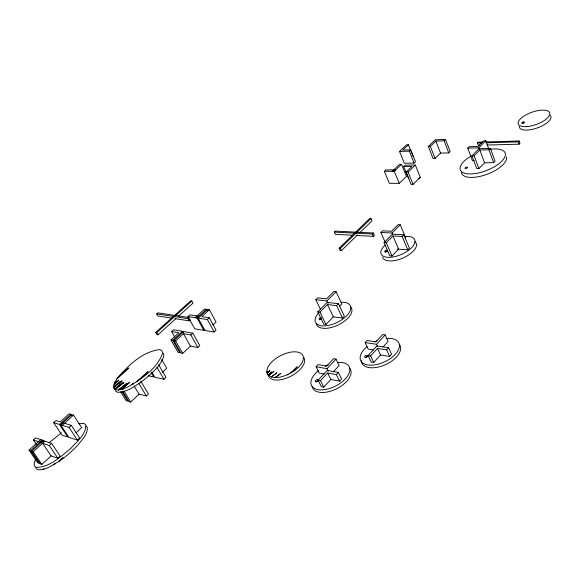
<?xml version="1.0" encoding="UTF-8"?>
<svg xmlns="http://www.w3.org/2000/svg" width="580" height="580" viewBox="0 0 580 580"><rect width="100%" height="100%" fill="white"/><g stroke="black" fill="none" stroke-linecap="round" stroke-linejoin="round"><path stroke-width="0.87" d="M288.115 374.354C281.793 377.225 272.933 379.951 267.539 374.274L266.778 371.715L267.257 368.692A20.01 10.092 -27.7 0 1 295.648 351.835A20.01 10.092 -27.7 0 1 295.089 370.279L287.107 374.832M131.892 384.743L133.219 383.51L132.588 384.141C144.645 376.71 157.724 367.154 162.574 353.293L162.037 350.813L159.906 349.595C142.709 351.502 128.847 364.965 117.885 377.442C116.181 380.11 114.238 382.662 113.586 385.845L113.912 388.542L115.927 389.941C122.213 390.318 127.977 386.99 133.24 383.924M35.532 459.621L34.314 462.499L34.271 465.646L36.032 467.386C49.713 467.487 60.646 456.511 70.716 448.471C76.698 441.735 86.166 434.761 85.782 424.886L83.882 423.357L78.822 423.741M389.651 356.454L391.58 354.308L388.564 347.703L376.906 345.948L368.133 355.518L371.207 362.079L373.716 362.493L380.509 355.004L389.651 356.454L386.628 349.841L377.471 348.442L370.642 355.917L368.133 355.518M386.628 349.841L388.564 347.703M382.967 347.065L388.107 341.417L385.142 334.906L382.655 334.558L375.963 341.83L367.06 340.518L365.132 342.591L368.155 349.066L373.411 349.878M365.132 342.591L376.522 344.295L385.142 334.906M339.575 381.147L341.591 378.958L338.394 372.433L327.243 370.417L318.065 380.19L321.32 386.672L323.72 387.143L330.825 379.494L339.575 381.147L336.371 374.615L327.613 373.012L320.464 380.647L318.065 380.19M336.371 374.615L338.394 372.433M333.166 371.947L339.133 365.545L335.994 359.107L333.616 358.708L326.62 366.132L318.101 364.624L316.086 366.741L319.283 373.143L324.314 374.071M316.086 366.741L326.982 368.699L335.994 359.107M487.099 145.029L519.136 144.181L520.006 143.274L519.209 140.969L485.373 141.955M486.279 142.789L518.339 141.875L519.209 140.969M493.645 162.668L495.037 161.225L490.375 148.364L479.065 148.632L471.953 155.795L476.724 168.577L478.913 168.562L484.546 162.777L493.645 162.668L488.962 149.799L490.375 148.364M397.322 249.132L407.769 249.792L409.408 248.095L403.774 234.762L392.406 234.197L384.061 242.585L389.811 255.831L392.007 255.983L398.62 249.212L392.95 235.98L386.265 242.715L384.061 242.585M342.512 318.036L344.353 316.129L338.502 303.724L327.142 302.397L317.767 311.837L323.742 324.155L325.938 324.459L333.362 316.847L342.512 318.036L336.639 305.624L327.482 304.536L319.971 312.113L317.767 311.837M266.909 372.164L267.902 371.149L266.786 371.751M339.43 306.428L341.852 303.949L336.11 291.718L333.921 291.486L326.569 298.867L317.659 297.852L315.81 299.7L320.493 309.415M336.639 305.624L338.502 303.724M392.95 235.98L402.121 236.451L403.774 234.762M471.953 155.795L474.15 155.752L479.841 150.002L488.962 149.799M474.201 160.696L472.424 160.718L467.719 148.11L478.797 147.842L485.801 140.795L488.57 148.4M315.81 299.7L326.902 300.984L336.11 291.718M385.163 242.266L380.915 232.471L392.036 233.015L400.243 224.779L405.783 237.916M479.979 145.218L478.196 145.261L477.376 143.035L478.253 142.165L482.705 142.035M467.719 148.11L469.126 146.704L478.029 146.479L483.626 140.86L485.801 140.795M380.915 232.471L382.568 230.833L391.493 231.253L398.054 224.685L400.243 224.779M356.156 235.444L373.332 236.35L374.375 235.313L373.368 233L335.385 231.108L334.341 232.109L335.363 234.342L352.538 235.248M334.341 232.109L372.316 234.037L373.368 233M290.979 372.954L297.25 366.777L290.834 373.049M49.083 442.779L61.393 432.76M448.768 152.91L450.131 151.569L445.498 139.461L435.283 139.794L428.337 146.443L433.057 158.485L435.043 158.449L440.546 153.084L448.768 152.91L444.12 140.795L445.498 139.461M418.601 178.684L420.268 177.277L415.36 165.061L405.188 165.177L403.731 166.561L408.683 178.676M403.731 166.561L411.901 166.482L406.058 172.1L411.053 184.331L413.054 184.346L420.268 177.277M359.933 232.573L372.048 220.755L371.062 218.493L369.757 218.442L339.097 248.233L340.141 250.524L341.446 250.611L357.389 235.06M339.097 248.233L340.395 248.32L371.062 218.493M394.03 171.267L395.495 169.875L385.809 169.94L384.337 171.325L389.361 183.309L399.257 183.36L406.471 176.393L401.541 164.343L399.591 164.365L392.305 171.281M406.058 172.1L408.059 172.093L415.36 165.061M428.337 146.443L430.324 146.392L435.885 141.056L444.12 140.795M408.429 144.79L406.529 144.848L399.511 151.416L404.325 163.234L414.113 163.11L415.505 161.769L410.727 149.865L402.825 150.053L408.429 144.79L413.17 156.585M384.337 171.325L394.255 171.267L401.541 164.343M399.511 151.416L409.313 151.191L410.727 149.865M134.147 386.041L139.077 394.19L146.334 395.98L148.422 394.016L140.817 381.328M151.844 372.106L154.889 377.268L163.959 379.291L165.989 377.37L158.601 364.74M197.845 347.464L199.781 345.644L192.806 333.116L183.635 331.586L173.833 340.612L180.916 353.053L182.693 353.394L190.457 346.122L197.845 347.464L190.849 334.928L183.469 333.681L175.609 340.924L173.833 340.612M209.387 309.713L207.596 309.459L198.15 318.152L204.943 330.52L214.158 332.006L216.043 330.238L209.264 317.767L201.84 316.673L209.387 309.713L216.072 322.06L212.962 324.974M122.59 391.217L128.948 401.592L130.688 402.041L139.077 394.19M162.393 372.28L166.721 368.227L161.719 359.622M53.715 464.623L55.158 463.275L54.469 463.971C63.423 459.222 71.014 452.11 78.061 444.882C81.954 439.712 88.138 434.224 87.239 427.155L85.971 426.126M196.78 317.912L198.679 316.173L189.87 314.868L187.978 316.6L194.757 328.838L203.776 330.296L205.023 329.135M75.936 432.926L81.642 427.663L73.5 415.099L71.847 414.62L60.595 424.814L68.882 437.385L77.386 440.111L79.627 438.03L71.347 425.358L63.046 422.82L60.784 424.872M198.15 318.152L207.364 319.536L209.264 317.767M57.891 458.287L60.197 456.141L51.663 443.424L43.268 440.604L31.559 451.211L40.223 463.848L41.84 464.442L51.105 455.902L57.891 458.287L49.322 445.556L41.129 442.772L43.456 440.67M190.849 334.928L192.806 333.116M187.978 316.6L196.982 317.949L206.429 309.263L207.263 310.808M182.548 331.289L173.579 329.795L171.637 331.564L178.836 332.782L170.991 339.981L172.753 340.293L182.548 331.289L183.418 332.84M117.29 378.377L128.651 367.959L116.957 378.907M114.709 382.72L116.493 381.089L114.934 382.111M174.921 318.637L189.225 320.841L190.429 319.739M195.206 317.68L204.646 309.017L206.429 309.263M156.731 313.903L188.014 318.659L189.218 317.557L157.919 312.845L156.731 313.903L157.934 316.013L172.238 318.224M49.322 445.556L51.663 443.424M60.595 424.814L69.071 427.431L71.347 425.358M59.182 461.216L63.14 457.613M62.241 425.321L73.5 415.099M31.559 451.211L33.176 451.784L44.892 441.148M58.957 461.383L62.778 457.917M29 450.138L30.602 450.711L39.259 463.326L37.649 462.738L29 450.138L40.687 439.575M178.473 316.281L192.995 303.137L191.82 300.991L190.74 300.846L155.694 332.456L156.941 334.617L158.006 334.798L175.827 318.666M42.115 440.053L39.788 442.163L33.379 439.988L35.692 437.9L42.304 440.118L43.297 441.598M30.602 450.711L42.304 440.118M70.767 414.265L69.129 413.786L60.16 421.892L55.912 420.601L53.657 422.632L59.53 424.444L70.767 414.265L71.724 415.737M137.112 381.524L148.067 371.62L136.902 381.676M155.694 332.456L156.76 332.637L191.82 300.991M121.517 389.339L129.731 382.198L121.8 389.252M114.637 389.049L122.344 382.735L114.775 389.144M43.37 469.235L44.051 468.647M113.716 386.903L119.647 381.872L113.716 386.94M267.17 373.034L269.968 370.649L267.192 373.092M114.246 384.011L118.885 380.132L114.216 384.105M113.774 387.418L122.148 380.748L113.781 387.476M268.685 375.383L273.949 371.323L268.728 375.427M118.392 389.934L126.904 383.271L118.479 389.934M271.433 376.891L276.906 372.715L271.469 376.906M275.282 377.478L280.713 373.44L275.384 377.486M55.129 463.761C49.836 466.849 43.957 470.539 37.599 469.662L35.837 467.915M477.376 143.035L481.828 142.912M148.248 375.746L153.743 376.971L151.133 372.556M121.227 388.991L122.96 389.419M115.333 390.848L117.349 392.254C127.767 392.399 136.467 385.076 144.587 379.414C152.185 372.73 161.081 365.762 163.908 355.598L163.364 353.104M33.176 451.784L41.84 464.442M33.379 439.988L36.38 444.396M42.565 443.265L51.105 455.902M53.657 422.632L61.922 435.101L67.809 436.994L59.53 424.444M69.071 427.431L77.386 440.111M121.996 391.558L127.897 401.179L126.165 400.736L120.72 391.87M123.874 390.905L130.688 402.041M138.7 383.293L146.334 395.98M156.984 367.394L163.959 379.291M156.76 332.637L158.006 334.798M172.753 340.293L179.829 352.727L178.067 352.386L170.991 339.981M171.637 331.564L174.689 336.944M175.609 340.924L182.693 353.394M183.469 333.681L190.457 346.122M188.014 318.659L189.225 320.841M196.982 317.949L203.776 330.296M207.364 319.536L214.158 332.006M320.464 380.647L323.72 387.143M326.982 368.699L328.186 371.12M327.613 373.012L330.825 379.494M319.971 312.113L325.938 324.459M326.902 300.984L328.077 303.434M327.482 304.536L333.362 316.847M370.642 355.917L373.716 362.493M376.522 344.295L377.652 346.746M377.471 348.442L380.509 355.004M340.395 248.32L341.446 250.611M372.316 234.037L373.332 236.35M386.265 242.715L392.007 255.983M392.036 233.015L392.74 234.668M402.121 236.451L407.769 249.792M394.255 171.267L399.257 183.36M408.059 172.093L413.054 184.346M409.313 151.191L414.113 163.11M430.324 146.392L435.043 158.449M435.885 141.056L440.546 153.084M474.15 155.752L478.913 168.562M479.841 150.002L484.546 162.777M478.797 147.842L479.428 149.538M518.339 141.875L519.136 144.181M490.397 149.285A23.947 9.838 -20.7 0 1 501.736 161.247A23.947 9.838 -20.7 0 1 466.378 173.652A23.947 9.838 -20.7 0 1 471.141 156.042M506.485 156.846A23.91 9.896 -20.7 0 1 486.062 174.645A23.91 9.896 -20.7 0 1 461.404 172.528M550.362 115.355A16.697 6.532 -19.6 0 1 537.355 127.926A16.697 6.532 -19.6 0 1 519.238 126.469M522.863 123.279A1.334 0.522 -19.9 0 1 524.124 122.909M404.702 236.517A18.255 8.316 -23.1 0 1 412.779 246.427A18.255 8.316 -23.1 0 1 387.853 257.332A18.255 8.316 -23.1 0 1 385.279 245.014M414.925 241.65A18.227 8.359 -23.1 0 1 404.34 257.397A18.227 8.359 -23.1 0 1 382.539 257.208M385.729 252.003A1.457 0.667 -23.5 0 1 387.077 251.459M340.924 302.245A19.3 9.367 -25.5 0 1 348.421 313.751A19.3 9.367 -25.5 0 1 323.096 325.916A19.3 9.367 -25.5 0 1 318.608 312.968M350.668 307.001A19.278 9.403 -25.5 0 1 338.234 324.945A19.278 9.403 -25.5 0 1 316.303 323.524M321.588 318.514A1.544 0.747 -25.9 0 1 319.674 319.319A1.544 0.747 -25.9 0 1 319.275 318.398A1.544 0.747 -25.9 0 1 321.117 317.427M319.696 319.928A1.537 0.747 -25.9 0 1 321.704 318.637M303.717 357.294A19.988 10.121 -27.7 0 1 289.616 376.833A19.988 10.121 -27.7 0 1 268.062 374.151M365.516 357.439A1.675 0.892 -25.2 0 0 367.684 355.757A1.675 0.892 -25.2 0 0 365.197 355.902A1.675 0.892 -25.2 0 0 365.516 357.439A1.675 0.892 -25.2 0 1 367.995 356.693M399.417 344.491A21.003 11.194 -24.6 0 1 384.467 365.095A21.003 11.194 -24.6 0 1 361.347 360.434M386.925 338.452A21.032 11.158 -24.6 0 1 396.72 352.618A21.032 11.158 -24.6 0 1 367.089 364.849A21.032 11.158 -24.6 0 1 367.096 346.637M374.491 341.954A21.032 11.158 -24.6 0 1 376.964 340.866M349.726 368.177A21.047 11.223 -26.6 0 1 336.117 389.028A21.047 11.223 -26.6 0 1 312.228 386.229M338.198 362.449A21.076 11.187 -26.6 0 1 346.688 377.29A21.076 11.187 -26.6 0 1 317.137 389.477A21.076 11.187 -26.6 0 1 318.427 370.606M325.097 366.285A21.076 11.187 -26.6 0 1 328.389 364.791M316.056 382.017A1.682 0.892 -27.1 0 1 318.123 380.857M271.665 372.019L268.315 375.021L271.665 372.019M123.206 383.017L115.174 389.426L123.844 382.568L123.206 383.017M526.321 126.65A16.726 6.496 -19.6 0 0 549.876 113.521A16.726 6.496 -19.6 0 0 525.734 114.999A16.726 6.496 -19.6 0 0 526.321 126.65M522.449 123.105A1.334 0.522 -19.9 0 0 524.356 122.068A1.334 0.522 -19.9 0 0 522.471 122.155A1.334 0.522 -19.9 0 0 522.449 123.105M385.533 251.93A1.457 0.66 -23.5 0 0 387.397 250.56A1.457 0.66 -23.5 0 0 385.214 250.814A1.457 0.66 -23.5 0 0 385.533 251.93M316.136 381.778A1.682 0.892 -27.1 0 0 318.355 380.074A1.682 0.892 -27.1 0 0 315.933 380.183A1.682 0.892 -27.1 0 0 316.136 381.778M465.58 168.519A1.363 0.558 -21.1 0 0 467.567 167.439A1.363 0.558 -21.1 0 0 465.704 167.453A1.363 0.558 -21.1 0 0 465.58 168.519"/></g></svg>
